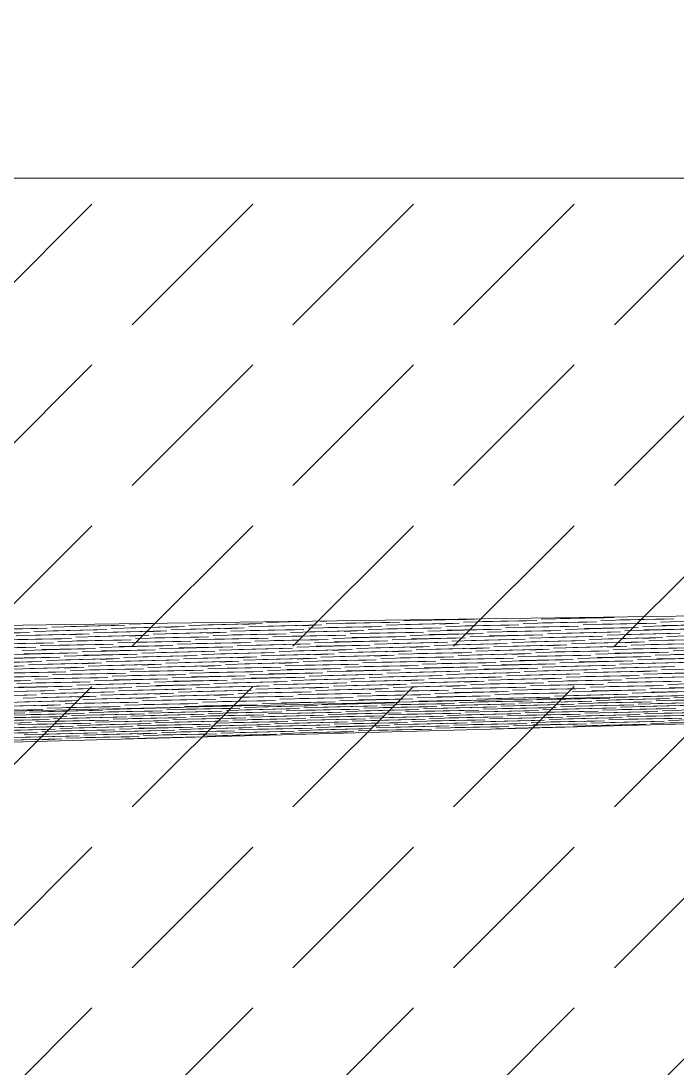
# Model space of a CAD drawing. Header units: millimetres. Extents: x 745166 to 884669, y -5000 to 15056.
# Drawn here: x 778858 to 779608, y 8921 to 10119 of the extents above; entities that cross this region are included whole.
import ezdxf

# ---------------------------------------------------------------- set-up
doc = ezdxf.new("R2010")
doc.units = ezdxf.units.MM
doc.header["$MEASUREMENT"] = 0
doc.layers.add('New_2D Drafting - General_Pen_No__1', color=7, linetype='Continuous', lineweight=13)
doc.layers.add('New_Site & Landscape - Terrain_Pen_No__1', color=7, linetype='Continuous', lineweight=13)
doc.layers.add('New_2D Drafting - General_Pen_No__61', color=7, linetype='Continuous', lineweight=20, true_color=0x6a6a6a)

msp = doc.modelspace()

# ---------------------------------------------------------------- hatches: boundary and pattern name
at = {"layer": 'New_2D Drafting - General_Pen_No__61', "linetype": 'Continuous', "lineweight": 20, "true_color": 0x6a6a6a}
h = msp.add_hatch(dxfattribs=at)
h.set_pattern_fill('Dashed_0002', color=251, style=0, pattern_type=2)
h.set_pattern_definition([(45, (1009346.34, 10138.7), (-183.84776, 183.84776), [195, -65]), (45, (1009346.34, 10322.54), (-183.84776, 183.84776), [195, -65])])
h.paths.add_polyline_path([(769057.3, 7861.9), (769057.3, 10118.7), (773547.6, 10118.7), (778397.6, 9938.7), (782481, 9938.7), (782481, 7861.9)])

# ---------------------------------------------------------------- linework, layer by layer
at = {"layer": 'New_2D Drafting - General_Pen_No__1', "color": 7, "linetype": 'Continuous', "lineweight": 13, "flags": 128}
msp.add_lwpolyline([(769057.3, 7861.9), (769057.3, 10118.7), (773547.6, 10118.7), (778397.6, 9938.7), (782481, 9938.7), (782481, 7861.9)], close=True, dxfattribs=at)
at = {"layer": 'New_Site & Landscape - Terrain_Pen_No__1', "color": 7, "linetype": 'Continuous', "lineweight": 13}
for p, q in [((782850.6, 9482.6), (776496.1, 9394.8)), ((778976.9, 9427.5), (778893.3, 9425.4)), ((778976.9, 9427.5), (778915.5, 9426.2)), ((778976.9, 9427.5), (778954.8, 9426.7)), ((779045.2, 9426), (778961.6, 9423.8)), ((779009, 9429.5), (778982, 9428.8)), ((779045.2, 9426), (778983.8, 9424.7)), ((779045.2, 9426), (779023.1, 9425.1)), ((779133.9, 9429.4), (779050.3, 9427.2)), ((779133.9, 9429.4), (779072.5, 9428.1)), ((779133.9, 9429.4), (779111.7, 9428.5)), ((779202.2, 9427.8), (779118.6, 9425.6)), ((779191.9, 9432), (779139, 9430.6)), ((779202.2, 9427.8), (779140.8, 9426.5)), ((779173.8, 9431.8), (779161.2, 9431.5)), ((779202.2, 9427.8), (779180, 9427)), ((779270.5, 9426.2), (779186.9, 9424.1)), ((779207.5, 9432.2), (779200.4, 9432)), ((779290.9, 9431.2), (779207.3, 9429.1)), ((779270.5, 9426.2), (779209.1, 9424.9)), ((779290.9, 9431.2), (779229.5, 9429.9)), ((779270.5, 9426.2), (779248.3, 9425.4)), ((779290.9, 9431.2), (779268.7, 9430.4)), ((779359.2, 9429.7), (779275.6, 9427.5)), ((779374.9, 9434.6), (779296, 9432.5)), ((779359.2, 9429.7), (779297.8, 9428.4)), ((779372.1, 9434.5), (779318.2, 9433.4)), ((779359.2, 9429.7), (779337, 9428.8)), ((779427.5, 9428.1), (779343.9, 9425.9)), ((779377.3, 9434.6), (779357.4, 9433.8)), ((779447.9, 9433.1), (779364.3, 9430.9)), ((779427.5, 9428.1), (779366.1, 9426.8)), ((779447.9, 9433.1), (779386.4, 9431.8)), ((779427.5, 9428.1), (779405.3, 9427.2)), ((779495.8, 9426.5), (779412.2, 9424.4)), ((779447.9, 9433.1), (779425.7, 9432.2)), ((779516.2, 9431.5), (779432.6, 9429.4)), ((779495.8, 9426.5), (779434.4, 9425.2)), ((779536.5, 9436.5), (779453, 9434.4)), ((779516.2, 9431.5), (779454.7, 9430.2)), ((779495.8, 9426.5), (779473.6, 9425.7)), ((779536.5, 9436.5), (779475.1, 9435.2)), ((779516.2, 9431.5), (779494, 9430.7)), ((779584.5, 9430), (779500.9, 9427.8)), ((779536.5, 9436.5), (779514.4, 9435.7)), ((779604.8, 9435), (779521.3, 9432.8)), ((779584.5, 9430), (779523, 9428.6)), ((779604.8, 9435), (779543.4, 9433.6)), ((779584.5, 9430), (779562.3, 9429.1)), ((779652.7, 9428.4), (779569.2, 9426.2)), ((779604.8, 9435), (779582.7, 9434.1)), ((779673.1, 9433.4), (779589.5, 9431.2)), ((779652.7, 9428.4), (779591.3, 9427.1)), ((782850.6, 9422.9), (777825.2, 9305.1)), ((778867.9, 9419.1), (778784.3, 9416.9)), ((778888.2, 9424.1), (778804.7, 9421.9)), ((778867.9, 9419.1), (778806.4, 9417.8)), ((778888.2, 9424.1), (778826.8, 9422.8)), ((778867.9, 9419.1), (778845.7, 9418.3)), ((778936.2, 9417.5), (778852.6, 9415.4)), ((778888.2, 9424.1), (778866.1, 9423.3)), ((778956.5, 9422.5), (778873, 9420.4)), ((778936.2, 9417.5), (778874.7, 9416.2)), ((778956.5, 9422.5), (778895.1, 9421.2)), ((778936.2, 9417.5), (778914, 9416.7)), ((779004.4, 9416), (778920.9, 9413.8)), ((778956.5, 9422.5), (778934.4, 9421.7)), ((779024.8, 9421), (778941.2, 9418.8)), ((779004.4, 9416), (778943, 9414.7)), ((779024.8, 9421), (778963.4, 9419.7)), ((779004.4, 9416), (778982.3, 9415.1)), ((779072.7, 9414.4), (778989.2, 9412.2)), ((779024.8, 9421), (779002.7, 9420.1)), ((779093.1, 9419.4), (779009.5, 9417.2)), ((779072.7, 9414.4), (779011.3, 9413.1)), ((779113.5, 9424.4), (779029.9, 9422.2)), ((779093.1, 9419.4), (779031.7, 9418.1)), ((779072.7, 9414.4), (779050.6, 9413.5)), ((779113.5, 9424.4), (779052.1, 9423.1)), ((779093.1, 9419.4), (779071, 9418.5)), ((779161.4, 9417.8), (779077.8, 9415.7)), ((779113.5, 9424.4), (779091.3, 9423.5)), ((779181.8, 9422.8), (779098.2, 9420.6)), ((779161.4, 9417.8), (779100, 9416.5)), ((779181.8, 9422.8), (779120.4, 9421.5)), ((779161.4, 9417.8), (779139.3, 9417)), ((779229.7, 9416.3), (779146.1, 9414.1)), ((779181.8, 9422.8), (779159.6, 9422)), ((779250.1, 9421.3), (779166.5, 9419.1)), ((779229.7, 9416.3), (779168.3, 9414.9)), ((779250.1, 9421.3), (779188.7, 9419.9)), ((779229.7, 9416.3), (779207.6, 9415.4)), ((779298, 9414.7), (779214.4, 9412.5)), ((779250.1, 9421.3), (779227.9, 9420.4)), ((779318.4, 9419.7), (779234.8, 9417.5)), ((779298, 9414.7), (779236.6, 9413.4)), ((779338.8, 9424.7), (779255.2, 9422.5)), ((779318.4, 9419.7), (779257, 9418.4)), ((779298, 9414.7), (779275.8, 9413.8)), ((779338.8, 9424.7), (779277.4, 9423.4)), ((779318.4, 9419.7), (779296.2, 9418.8)), ((779386.7, 9418.1), (779303.1, 9415.9)), ((779338.8, 9424.7), (779316.6, 9423.8)), ((779407.1, 9423.1), (779323.5, 9420.9)), ((779386.7, 9418.1), (779325.3, 9416.8)), ((779407.1, 9423.1), (779345.7, 9421.8)), ((779386.7, 9418.1), (779364.5, 9417.2)), ((779455, 9416.5), (779371.4, 9414.4)), ((779407.1, 9423.1), (779384.9, 9422.2)), ((779475.4, 9421.5), (779391.8, 9419.4)), ((779455, 9416.5), (779393.6, 9415.2)), ((779475.4, 9421.5), (779414, 9420.2)), ((779455, 9416.5), (779432.8, 9415.7)), ((779523.3, 9415), (779439.7, 9412.8)), ((779475.4, 9421.5), (779453.2, 9420.7)), ((779543.7, 9420), (779460.1, 9417.8)), ((779523.3, 9415), (779461.9, 9413.6)), ((779564.1, 9425), (779480.5, 9422.8)), ((779543.7, 9420), (779482.3, 9418.6)), ((779523.3, 9415), (779501.1, 9414.1)), ((779564.1, 9425), (779502.6, 9423.6)), ((779543.7, 9420), (779521.5, 9419.1)), ((779612, 9418.4), (779528.4, 9416.2)), ((779564.1, 9425), (779541.9, 9424.1)), ((779632.4, 9423.4), (779548.8, 9421.2)), ((779612, 9418.4), (779550.6, 9417.1)), ((779632.4, 9423.4), (779570.9, 9422.1)), ((779612, 9418.4), (779589.8, 9417.5)), ((779680.3, 9416.8), (779596.7, 9414.6)), ((778875, 9402.6), (778791.4, 9400.4)), ((778895.4, 9407.5), (778811.8, 9405.4)), ((778875, 9402.6), (778813.6, 9401.2)), ((778915.8, 9412.5), (778832.2, 9410.4)), ((778895.4, 9407.5), (778834, 9406.2)), ((778875, 9402.6), (778852.8, 9401.7)), ((778915.8, 9412.5), (778854.3, 9411.2)), ((778895.4, 9407.5), (778873.2, 9406.7)), ((778963.7, 9406), (778880.1, 9403.8)), ((778915.8, 9412.5), (778893.6, 9411.7)), ((778984.1, 9411), (778900.5, 9408.8)), ((778963.7, 9406), (778902.3, 9404.7)), ((778984.1, 9411), (778922.6, 9409.7)), ((778963.7, 9406), (778941.5, 9405.1)), ((779032, 9404.4), (778948.4, 9402.2)), ((778984.1, 9411), (778961.9, 9410.1)), ((779052.4, 9409.4), (778968.8, 9407.2)), ((779032, 9404.4), (778970.6, 9403.1)), ((779052.4, 9409.4), (778990.9, 9408.1)), ((779032, 9404.4), (779009.8, 9403.5)), ((779100.3, 9402.8), (779016.7, 9400.7)), ((779052.4, 9409.4), (779030.2, 9408.5)), ((779120.7, 9407.8), (779037.1, 9405.7)), ((779100.3, 9402.8), (779038.8, 9401.5)), ((779141, 9412.8), (779057.5, 9410.7)), ((779120.7, 9407.8), (779059.2, 9406.5)), ((779100.3, 9402.8), (779078.1, 9402)), ((779141, 9412.8), (779079.6, 9411.5)), ((779120.7, 9407.8), (779098.5, 9407)), ((779188.9, 9406.3), (779105.4, 9404.1)), ((779141, 9412.8), (779118.9, 9412)), ((779209.3, 9411.3), (779125.7, 9409.1)), ((779188.9, 9406.3), (779127.5, 9404.9)), ((779209.3, 9411.3), (779147.9, 9409.9)), ((779188.9, 9406.3), (779166.8, 9405.4)), ((779257.2, 9404.7), (779173.7, 9402.5)), ((779209.3, 9411.3), (779187.2, 9410.4)), ((779277.6, 9409.7), (779194, 9407.5)), ((779257.2, 9404.7), (779195.8, 9403.4)), ((779277.6, 9409.7), (779216.2, 9408.4)), ((779257.2, 9404.7), (779235.1, 9403.8)), ((779325.5, 9403.1), (779242, 9400.9)), ((779277.6, 9409.7), (779255.5, 9408.8)), ((779345.9, 9408.1), (779262.3, 9405.9)), ((779325.5, 9403.1), (779264.1, 9401.8)), ((779366.3, 9413.1), (779282.7, 9410.9)), ((779345.9, 9408.1), (779284.5, 9406.8)), ((779325.5, 9403.1), (779303.4, 9402.2)), ((779366.3, 9413.1), (779304.9, 9411.8)), ((779345.9, 9408.1), (779323.8, 9407.2)), ((779414.2, 9406.5), (779330.6, 9404.4)), ((779366.3, 9413.1), (779344.1, 9412.2)), ((779434.6, 9411.5), (779351, 9409.4)), ((779414.2, 9406.5), (779352.8, 9405.2)), ((779434.6, 9411.5), (779373.2, 9410.2)), ((779414.2, 9406.5), (779392, 9405.7)), ((779482.5, 9405), (779398.9, 9402.8)), ((779434.6, 9411.5), (779412.4, 9410.7)), ((779502.9, 9410), (779419.3, 9407.8)), ((779482.5, 9405), (779421.1, 9403.6)), ((779502.9, 9410), (779441.5, 9408.6)), ((779482.5, 9405), (779460.3, 9404.1)), ((779550.8, 9403.4), (779467.2, 9401.2)), ((779502.9, 9410), (779480.7, 9409.1)), ((779571.2, 9408.4), (779487.6, 9406.2)), ((779550.8, 9403.4), (779489.4, 9402.1)), ((779591.6, 9413.4), (779508, 9411.2)), ((779571.2, 9408.4), (779509.8, 9407.1)), ((779550.8, 9403.4), (779528.6, 9402.5)), ((779591.6, 9413.4), (779530.2, 9412.1)), ((779571.2, 9408.4), (779549, 9407.5)), ((779639.5, 9406.8), (779555.9, 9404.6)), ((779591.6, 9413.4), (779569.4, 9412.5)), ((779659.9, 9411.8), (779576.3, 9409.6)), ((779639.5, 9406.8), (779578.1, 9405.5)), ((779659.9, 9411.8), (779598.5, 9410.5)), ((778235.7, 9277.4), (782850.6, 9401.5)), ((778902.5, 9391), (778818.9, 9388.8)), ((778922.9, 9396), (778839.3, 9393.8)), ((778902.5, 9391), (778841.1, 9389.7)), ((778943.3, 9401), (778859.7, 9398.8)), ((778922.9, 9396), (778861.5, 9394.7)), ((778902.5, 9391), (778880.3, 9390.1)), ((778943.3, 9401), (778881.9, 9399.7)), ((778922.9, 9396), (778900.7, 9395.1)), ((778991.2, 9394.4), (778907.6, 9392.2)), ((778943.3, 9401), (778921.1, 9400.1)), ((779011.6, 9399.4), (778928, 9397.2)), ((778991.2, 9394.4), (778929.8, 9393.1)), ((779011.6, 9399.4), (778950.2, 9398.1)), ((778991.2, 9394.4), (778969, 9393.5)), ((779059.5, 9392.8), (778975.9, 9390.7)), ((779011.6, 9399.4), (778989.4, 9398.5)), ((779079.9, 9397.8), (778996.3, 9395.7)), ((779059.5, 9392.8), (778998.1, 9391.5)), ((779079.9, 9397.8), (779018.5, 9396.5)), ((779059.5, 9392.8), (779037.3, 9392)), ((779127.8, 9391.3), (779044.2, 9389.1)), ((779079.9, 9397.8), (779057.7, 9397)), ((779148.2, 9396.3), (779064.6, 9394.1)), ((779127.8, 9391.3), (779066.4, 9389.9)), ((779168.6, 9401.3), (779085, 9399.1)), ((779148.2, 9396.3), (779086.8, 9394.9)), ((779127.8, 9391.3), (779105.6, 9390.4)), ((779168.6, 9401.3), (779107.1, 9399.9)), ((779148.2, 9396.3), (779126, 9395.4)), ((779216.5, 9394.7), (779132.9, 9392.5)), ((779168.6, 9401.3), (779146.4, 9400.4)), ((779236.9, 9399.7), (779153.3, 9397.5)), ((779216.5, 9394.7), (779155.1, 9393.4)), ((779236.9, 9399.7), (779175.4, 9398.4)), ((779216.5, 9394.7), (779194.3, 9393.8)), ((779284.8, 9393.1), (779201.2, 9390.9)), ((779236.9, 9399.7), (779214.7, 9398.8)), ((779305.2, 9398.1), (779221.6, 9395.9)), ((779284.8, 9393.1), (779223.3, 9391.8)), ((779305.2, 9398.1), (779243.7, 9396.8)), ((779284.8, 9393.1), (779262.6, 9392.3)), ((779353.1, 9391.5), (779269.5, 9389.4)), ((779305.2, 9398.1), (779283, 9397.2)), ((779373.4, 9396.5), (779289.9, 9394.4)), ((779353.1, 9391.5), (779291.6, 9390.2)), ((779393.8, 9401.5), (779310.2, 9399.4)), ((779373.4, 9396.5), (779312, 9395.2)), ((779353.1, 9391.5), (779330.9, 9390.7)), ((779393.8, 9401.5), (779332.4, 9400.2)), ((779421.4, 9390), (779337.8, 9387.8)), ((779373.4, 9396.5), (779351.3, 9395.7)), ((779441.7, 9395), (779358.2, 9392.8)), ((779421.4, 9390), (779359.9, 9388.6)), ((779393.8, 9401.5), (779371.7, 9400.7)), ((779462.1, 9400), (779378.5, 9397.8)), ((779441.7, 9395), (779380.3, 9393.6)), ((779421.4, 9390), (779399.2, 9389.1)), ((779462.1, 9400), (779400.7, 9398.6)), ((779441.7, 9395), (779419.6, 9394.1)), ((779510, 9393.4), (779426.5, 9391.2)), ((779462.1, 9400), (779440, 9399.1)), ((779530.4, 9398.4), (779446.8, 9396.2)), ((779510, 9393.4), (779448.6, 9392.1)), ((779530.4, 9398.4), (779469, 9397.1)), ((779510, 9393.4), (779487.9, 9392.5)), ((779578.3, 9391.8), (779494.7, 9389.6)), ((779530.4, 9398.4), (779508.3, 9397.5)), ((779598.7, 9396.8), (779515.1, 9394.6)), ((779578.3, 9391.8), (779516.9, 9390.5)), ((779619.1, 9401.8), (779535.5, 9399.6)), ((779598.7, 9396.8), (779537.3, 9395.5)), ((779578.3, 9391.8), (779556.2, 9391)), ((779619.1, 9401.8), (779557.7, 9400.5)), ((779646.6, 9390.2), (779563, 9388.1)), ((779598.7, 9396.8), (779576.5, 9396)), ((779667, 9395.2), (779583.4, 9393.1)), ((779646.6, 9390.2), (779585.2, 9388.9)), ((779619.1, 9401.8), (779596.9, 9401)), ((779687.4, 9400.2), (779603.8, 9398.1)), ((779667, 9395.2), (779605.6, 9393.9)), ((778861.7, 9381), (778778.1, 9378.8)), ((778882.1, 9386), (778798.5, 9383.8)), ((778861.7, 9381), (778800.3, 9379.7)), ((778882.1, 9386), (778820.7, 9384.7)), ((778861.7, 9381), (778839.6, 9380.1)), ((778930, 9379.4), (778846.4, 9377.2)), ((778882.1, 9386), (778860, 9385.1)), ((778950.4, 9384.4), (778866.8, 9382.2)), ((778930, 9379.4), (778868.6, 9378.1)), ((778970.8, 9389.4), (778887.2, 9387.2)), ((778950.4, 9384.4), (778889, 9383.1)), ((778930, 9379.4), (778907.9, 9378.5)), ((778970.8, 9389.4), (778909.4, 9388.1)), ((778950.4, 9384.4), (778928.2, 9383.5)), ((779018.7, 9382.8), (778935.1, 9380.7)), ((778970.8, 9389.4), (778948.6, 9388.5)), ((779039.1, 9387.8), (778955.5, 9385.7)), ((779018.7, 9382.8), (778957.3, 9381.5)), ((779039.1, 9387.8), (778977.7, 9386.5)), ((779018.7, 9382.8), (778996.5, 9382)), ((779087, 9381.3), (779003.4, 9379.1)), ((779039.1, 9387.8), (779016.9, 9387)), ((779107.4, 9386.3), (779023.8, 9384.1)), ((779087, 9381.3), (779025.6, 9379.9)), ((779107.4, 9386.3), (779046, 9384.9)), ((779087, 9381.3), (779064.8, 9380.4)), ((779155.3, 9379.7), (779071.7, 9377.5)), ((779107.4, 9386.3), (779085.2, 9385.4)), ((779175.7, 9384.7), (779092.1, 9382.5)), ((779155.3, 9379.7), (779093.9, 9378.4)), ((779196.1, 9389.7), (779112.5, 9387.5)), ((779175.7, 9384.7), (779114.3, 9383.4)), ((779155.3, 9379.7), (779133.1, 9378.8)), ((779196.1, 9389.7), (779134.7, 9388.4)), ((779223.6, 9378.1), (779140, 9375.9)), ((779175.7, 9384.7), (779153.5, 9383.8)), ((779244, 9383.1), (779160.4, 9380.9)), ((779223.6, 9378.1), (779162.2, 9376.8)), ((779196.1, 9389.7), (779173.9, 9388.8)), ((779264.4, 9388.1), (779180.8, 9385.9)), ((779244, 9383.1), (779182.6, 9381.8)), ((779223.6, 9378.1), (779201.4, 9377.3)), ((779264.4, 9388.1), (779203, 9386.8)), ((779244, 9383.1), (779221.8, 9382.3)), ((779312.3, 9381.5), (779228.7, 9379.4)), ((779264.4, 9388.1), (779242.2, 9387.3)), ((779332.7, 9386.5), (779249.1, 9384.4)), ((779312.3, 9381.5), (779250.9, 9380.2)), ((779332.7, 9386.5), (779271.3, 9385.2)), ((779312.3, 9381.5), (779290.1, 9380.7)), ((779380.6, 9380), (779297, 9377.8)), ((779332.7, 9386.5), (779310.5, 9385.7)), ((779401, 9385), (779317.4, 9382.8)), ((779380.6, 9380), (779319.2, 9378.6)), ((779401, 9385), (779339.6, 9383.6)), ((779380.6, 9380), (779358.4, 9379.1)), ((779448.9, 9378.4), (779365.3, 9376.2)), ((779401, 9385), (779378.8, 9384.1)), ((779469.3, 9383.4), (779385.7, 9381.2)), ((779448.9, 9378.4), (779387.5, 9377.1)), ((779489.6, 9388.4), (779406.1, 9386.2)), ((779469.3, 9383.4), (779407.8, 9382.1)), ((779448.9, 9378.4), (779426.7, 9377.5)), ((779489.6, 9388.4), (779428.2, 9387.1)), ((779469.3, 9383.4), (779447.1, 9382.5)), ((779537.6, 9381.8), (779454, 9379.6)), ((779489.6, 9388.4), (779467.5, 9387.5)), ((779557.9, 9386.8), (779474.4, 9384.6)), ((779537.6, 9381.8), (779476.1, 9380.5)), ((779557.9, 9386.8), (779496.5, 9385.5)), ((779537.6, 9381.8), (779515.4, 9381)), ((779605.9, 9380.2), (779522.3, 9378.1)), ((779557.9, 9386.8), (779535.8, 9386)), ((779626.2, 9385.2), (779542.7, 9383.1)), ((779605.9, 9380.2), (779544.4, 9378.9)), ((779626.2, 9385.2), (779564.8, 9383.9)), ((779605.9, 9380.2), (779583.7, 9379.4)), ((779674.1, 9378.7), (779590.6, 9376.5)), ((779626.2, 9385.2), (779604.1, 9384.4)), ((778889.3, 9369.4), (778805.7, 9367.2)), ((778909.6, 9374.4), (778826.1, 9372.2)), ((778889.3, 9369.4), (778827.8, 9368.1)), ((778909.6, 9374.4), (778848.2, 9373.1)), ((778889.3, 9369.4), (778867.1, 9368.6)), ((778957.6, 9367.8), (778874, 9365.7)), ((778909.6, 9374.4), (778887.5, 9373.6)), ((778977.9, 9372.8), (778894.4, 9370.7)), ((778957.6, 9367.8), (778896.1, 9366.5)), ((778998.3, 9377.8), (778914.7, 9375.7)), ((778977.9, 9372.8), (778916.5, 9371.5)), ((778957.6, 9367.8), (778935.4, 9367)), ((778998.3, 9377.8), (778936.9, 9376.5)), ((779025.8, 9366.3), (778942.3, 9364.1)), ((778977.9, 9372.8), (778955.8, 9372)), ((779046.2, 9371.3), (778962.6, 9369.1)), ((779025.8, 9366.3), (778964.4, 9364.9)), ((778998.3, 9377.8), (778976.2, 9377)), ((779066.6, 9376.3), (778983, 9374.1)), ((779046.2, 9371.3), (778984.8, 9369.9)), ((779025.8, 9366.3), (779003.7, 9365.4)), ((779066.6, 9376.3), (779005.2, 9374.9)), ((779046.2, 9371.3), (779024.1, 9370.4)), ((779114.5, 9369.7), (779030.9, 9367.5)), ((779066.6, 9376.3), (779044.5, 9375.4)), ((779134.9, 9374.7), (779051.3, 9372.5)), ((779114.5, 9369.7), (779053.1, 9368.4)), ((779134.9, 9374.7), (779073.5, 9373.4)), ((779114.5, 9369.7), (779092.4, 9368.8)), ((779182.8, 9368.1), (779099.2, 9365.9)), ((779134.9, 9374.7), (779112.7, 9373.8)), ((779203.2, 9373.1), (779119.6, 9370.9)), ((779182.8, 9368.1), (779121.4, 9366.8)), ((779203.2, 9373.1), (779141.8, 9371.8)), ((779182.8, 9368.1), (779160.7, 9367.3)), ((779251.1, 9366.5), (779167.5, 9364.4)), ((779203.2, 9373.1), (779181, 9372.3)), ((779271.5, 9371.5), (779187.9, 9369.4)), ((779251.1, 9366.5), (779189.7, 9365.2)), ((779291.9, 9376.5), (779208.3, 9374.4)), ((779271.5, 9371.5), (779210.1, 9370.2)), ((779251.1, 9366.5), (779229, 9365.7)), ((779291.9, 9376.5), (779230.5, 9375.2)), ((779271.5, 9371.5), (779249.3, 9370.7)), ((779339.8, 9370), (779256.2, 9367.8)), ((779291.9, 9376.5), (779269.7, 9375.7)), ((779360.2, 9375), (779276.6, 9372.8)), ((779339.8, 9370), (779278.4, 9368.6)), ((779360.2, 9375), (779298.8, 9373.6)), ((779339.8, 9370), (779317.6, 9369.1)), ((779408.1, 9368.4), (779324.5, 9366.2)), ((779360.2, 9375), (779338, 9374.1)), ((779428.5, 9373.4), (779344.9, 9371.2)), ((779408.1, 9368.4), (779346.7, 9367.1)), ((779428.5, 9373.4), (779367.1, 9372.1)), ((779408.1, 9368.4), (779385.9, 9367.5)), ((779476.4, 9366.8), (779392.8, 9364.6)), ((779428.5, 9373.4), (779406.3, 9372.5)), ((779496.8, 9371.8), (779413.2, 9369.6)), ((779476.4, 9366.8), (779415, 9365.5)), ((779517.2, 9376.8), (779433.6, 9374.6)), ((779496.8, 9371.8), (779435.4, 9370.5)), ((779476.4, 9366.8), (779454.2, 9366)), ((779517.2, 9376.8), (779455.8, 9375.5)), ((779496.8, 9371.8), (779474.6, 9371)), ((779565.1, 9370.2), (779481.5, 9368.1)), ((779517.2, 9376.8), (779495, 9376)), ((779585.5, 9375.2), (779501.9, 9373.1)), ((779565.1, 9370.2), (779503.7, 9368.9)), ((779585.5, 9375.2), (779524.1, 9373.9)), ((779565.1, 9370.2), (779542.9, 9369.4)), ((779633.4, 9368.7), (779549.8, 9366.5)), ((779585.5, 9375.2), (779563.3, 9374.4)), ((779653.8, 9373.7), (779570.2, 9371.5)), ((779633.4, 9368.7), (779572, 9367.3)), ((779653.8, 9373.7), (779592.3, 9372.3)), ((778868.9, 9364.4), (778785.3, 9362.2)), ((778868.9, 9364.4), (778807.5, 9363.1)), ((778916.8, 9357.8), (778833.2, 9355.7)), ((778868.9, 9364.4), (778846.7, 9363.6)), ((778937.2, 9362.8), (778853.6, 9360.7)), ((778916.8, 9357.8), (778855.4, 9356.5)), ((778937.2, 9362.8), (778875.7, 9361.5)), ((778916.8, 9357.8), (778894.6, 9357)), ((778985.1, 9356.3), (778901.5, 9354.1)), ((778937.2, 9362.8), (778915, 9362)), ((779005.5, 9361.3), (778921.9, 9359.1)), ((778985.1, 9356.3), (778923.7, 9354.9)), ((779005.5, 9361.3), (778944, 9359.9)), ((778985.1, 9356.3), (778962.9, 9355.4)), ((779053.4, 9354.7), (778969.8, 9352.5)), ((779005.5, 9361.3), (778983.3, 9360.4)), ((779073.8, 9359.7), (778990.2, 9357.5)), ((779053.4, 9354.7), (778992, 9353.4)), ((779094.1, 9364.7), (779010.6, 9362.5)), ((779073.8, 9359.7), (779012.3, 9358.4)), ((779053.4, 9354.7), (779031.2, 9353.8)), ((779094.1, 9364.7), (779032.7, 9363.4)), ((779073.8, 9359.7), (779051.6, 9358.8)), ((779142.1, 9358.1), (779058.5, 9355.9)), ((779094.1, 9364.7), (779072, 9363.8)), ((779162.4, 9363.1), (779078.9, 9360.9)), ((779142.1, 9358.1), (779080.6, 9356.8)), ((779162.4, 9363.1), (779101, 9361.8)), ((779142.1, 9358.1), (779119.9, 9357.3)), ((779210.3, 9356.5), (779126.8, 9354.4)), ((779162.4, 9363.1), (779140.3, 9362.3)), ((779230.7, 9361.5), (779147.1, 9359.4)), ((779210.3, 9356.5), (779148.9, 9355.2)), ((779230.7, 9361.5), (779169.3, 9360.2)), ((779210.3, 9356.5), (779188.2, 9355.7)), ((779278.6, 9355), (779195.1, 9352.8)), ((779230.7, 9361.5), (779208.6, 9360.7)), ((779299, 9360), (779215.4, 9357.8)), ((779278.6, 9355), (779217.2, 9353.6)), ((779319.4, 9365), (779235.8, 9362.8)), ((779299, 9360), (779237.6, 9358.6)), ((779278.6, 9355), (779256.5, 9354.1)), ((779319.4, 9365), (779258, 9363.6)), ((779299, 9360), (779276.9, 9359.1)), ((779367.3, 9358.4), (779283.7, 9356.2)), ((779319.4, 9365), (779297.2, 9364.1)), ((779387.7, 9363.4), (779304.1, 9361.2)), ((779367.3, 9358.4), (779305.9, 9357.1)), ((779387.7, 9363.4), (779326.3, 9362.1)), ((779367.3, 9358.4), (779345.2, 9357.5)), ((779435.6, 9356.8), (779352, 9354.6)), ((779387.7, 9363.4), (779365.5, 9362.5)), ((779456, 9361.8), (779372.4, 9359.6)), ((779435.6, 9356.8), (779374.2, 9355.5)), ((779456, 9361.8), (779394.6, 9360.5)), ((779435.6, 9356.8), (779413.4, 9356)), ((779503.9, 9355.2), (779420.3, 9353.1)), ((779456, 9361.8), (779433.8, 9361)), ((779524.3, 9360.2), (779440.7, 9358.1)), ((779503.9, 9355.2), (779442.5, 9353.9)), ((779544.7, 9365.2), (779461.1, 9363.1)), ((779524.3, 9360.2), (779462.9, 9358.9)), ((779503.9, 9355.2), (779481.7, 9354.4)), ((779544.7, 9365.2), (779483.3, 9363.9)), ((779524.3, 9360.2), (779502.1, 9359.4)), ((779592.6, 9358.7), (779509, 9356.5)), ((779544.7, 9365.2), (779522.5, 9364.4)), ((779613, 9363.7), (779529.4, 9361.5)), ((779592.6, 9358.7), (779531.2, 9357.3)), ((779613, 9363.7), (779551.6, 9362.3)), ((779592.6, 9358.7), (779570.4, 9357.8)), ((779660.9, 9357.1), (779577.3, 9354.9)), ((779613, 9363.7), (779590.8, 9362.8)), ((779681.3, 9362.1), (779597.7, 9359.9)), ((779660.9, 9357.1), (779599.5, 9355.8)), ((778876, 9347.8), (778792.4, 9345.7)), ((778896.4, 9352.8), (778812.8, 9350.7)), ((778876, 9347.8), (778814.6, 9346.5)), ((778896.4, 9352.8), (778835, 9351.5)), ((778876, 9347.8), (778853.8, 9347)), ((778944.3, 9346.3), (778860.7, 9344.1)), ((778896.4, 9352.8), (778874.2, 9352)), ((778964.7, 9351.3), (778881.1, 9349.1)), ((778944.3, 9346.3), (778882.9, 9344.9)), ((778964.7, 9351.3), (778903.3, 9349.9)), ((778944.3, 9346.3), (778922.1, 9345.4)), ((779012.6, 9344.7), (778929, 9342.5)), ((778964.7, 9351.3), (778942.5, 9350.4)), ((779033, 9349.7), (778949.4, 9347.5)), ((779012.6, 9344.7), (778951.2, 9343.4)), ((779033, 9349.7), (778971.6, 9348.4)), ((779012.6, 9344.7), (778990.4, 9343.8)), ((779080.9, 9343.1), (778997.3, 9340.9)), ((779033, 9349.7), (779010.8, 9348.8)), ((779101.3, 9348.1), (779017.7, 9345.9)), ((779080.9, 9343.1), (779019.5, 9341.8)), ((779121.7, 9353.1), (779038.1, 9350.9)), ((779101.3, 9348.1), (779039.9, 9346.8)), ((779080.9, 9343.1), (779058.7, 9342.3)), ((779121.7, 9353.1), (779060.2, 9351.8)), ((779101.3, 9348.1), (779079.1, 9347.3)), ((779169.6, 9346.5), (779086, 9344.4)), ((779121.7, 9353.1), (779099.5, 9352.3)), ((779190, 9351.5), (779106.4, 9349.4)), ((779169.6, 9346.5), (779108.2, 9345.2)), ((779190, 9351.5), (779128.5, 9350.2)), ((779169.6, 9346.5), (779147.4, 9345.7)), ((779237.9, 9345), (779154.3, 9342.8)), ((779190, 9351.5), (779167.8, 9350.7)), ((779258.3, 9350), (779174.7, 9347.8)), ((779237.9, 9345), (779176.5, 9343.6)), ((779258.3, 9350), (779196.8, 9348.6)), ((779237.9, 9345), (779215.7, 9344.1)), ((779306.2, 9343.4), (779222.6, 9341.2)), ((779258.3, 9350), (779236.1, 9349.1)), ((779326.6, 9348.4), (779243, 9346.2)), ((779306.2, 9343.4), (779244.7, 9342.1)), ((779346.9, 9353.4), (779263.4, 9351.2)), ((779326.6, 9348.4), (779265.1, 9347.1)), ((779306.2, 9343.4), (779284, 9342.5)), ((779346.9, 9353.4), (779285.5, 9352.1)), ((779326.6, 9348.4), (779304.4, 9347.5)), ((779394.8, 9346.8), (779311.3, 9344.6)), ((779346.9, 9353.4), (779324.8, 9352.5)), ((779415.2, 9351.8), (779331.6, 9349.6)), ((779394.8, 9346.8), (779333.4, 9345.5)), ((779415.2, 9351.8), (779353.8, 9350.5)), ((779394.8, 9346.8), (779372.7, 9346)), ((779463.1, 9345.2), (779379.6, 9343.1)), ((779415.2, 9351.8), (779393.1, 9351)), ((779483.5, 9350.2), (779399.9, 9348.1)), ((779463.1, 9345.2), (779401.7, 9343.9)), ((779483.5, 9350.2), (779422.1, 9348.9)), ((779463.1, 9345.2), (779441, 9344.4)), ((779531.4, 9344.1), (779447.9, 9342)), ((779483.5, 9350.2), (779461.4, 9349.4)), ((779551.8, 9348.7), (779468.2, 9346.5)), ((779531.4, 9344.1), (779470, 9342.8)), ((779572.2, 9353.7), (779488.6, 9351.5)), ((779551.8, 9348.7), (779490.4, 9347.3)), ((779531.4, 9344.1), (779509.3, 9343.4)), ((779572.2, 9353.7), (779510.8, 9352.3)), ((779599.7, 9343.6), (779516.1, 9341.5)), ((779551.8, 9348.7), (779529.7, 9347.8)), ((779620.1, 9347.1), (779536.5, 9345)), ((779599.7, 9343.6), (779538.3, 9342.2)), ((779572.2, 9353.7), (779550, 9352.8)), ((779640.5, 9352.1), (779556.9, 9349.9)), ((779591.1, 9346.5), (779558.7, 9345.8)), ((779599.7, 9343.6), (779577.6, 9342.8)), ((779640.5, 9352.1), (779579.1, 9350.8)), ((779668, 9343), (779584.4, 9340.9)), ((779620.1, 9347.1), (779591, 9346.5)), ((779620.1, 9347.1), (779597.9, 9346.4)), ((779688.4, 9346.6), (779604.8, 9344.5)), ((779668, 9343), (779606.6, 9341.7)), ((778883.1, 9331.3), (778799.6, 9329.1)), ((778903.5, 9336.3), (778819.9, 9334.1)), ((778883.1, 9331.3), (778821.7, 9329.9)), ((778923.9, 9341.3), (778840.3, 9339.1)), ((778903.5, 9336.3), (778842.1, 9334.9)), ((778883.1, 9331.3), (778861, 9330.4)), ((778923.9, 9341.3), (778862.5, 9339.9)), ((778951.4, 9330.3), (778867.8, 9328.2)), ((778903.5, 9336.3), (778881.4, 9335.4)), ((778971.8, 9334.7), (778888.2, 9332.5)), ((778951.4, 9330.3), (778890, 9328.9)), ((778923.9, 9341.3), (778901.7, 9340.4)), ((778992.2, 9339.7), (778908.6, 9337.5)), ((778971.8, 9334.7), (778910.4, 9333.4)), ((778951.4, 9330.3), (778929.3, 9329.5)), ((778992.2, 9339.7), (778930.8, 9338.4)), ((778971.8, 9334.7), (778949.6, 9333.8)), ((779040.1, 9333.3), (778956.5, 9331.2)), ((778992.2, 9339.7), (778970, 9338.8)), ((779060.5, 9338.1), (778976.9, 9335.9)), ((779040.1, 9333.3), (778978.7, 9331.9)), ((779060.5, 9338.1), (778999.1, 9336.8)), ((779040.1, 9333.3), (779017.9, 9332.5)), ((779108.4, 9332.7), (779024.8, 9330.6)), ((779060.5, 9338.1), (779038.3, 9337.3)), ((779128.8, 9336.5), (779045.2, 9334.4)), ((779108.4, 9332.7), (779047, 9331.4)), ((779149.2, 9341.5), (779065.6, 9339.4)), ((779128.8, 9336.5), (779067.4, 9335.2)), ((779108.4, 9332.7), (779086.2, 9332)), ((779149.2, 9341.5), (779087.8, 9340.2)), ((779176.7, 9332.2), (779093.1, 9330.1)), ((779128.8, 9336.5), (779106.6, 9335.7)), ((779197.1, 9335.7), (779113.5, 9333.6)), ((779176.7, 9332.2), (779115.3, 9330.8)), ((779149.2, 9341.5), (779127, 9340.7)), ((779217.5, 9340), (779133.9, 9337.8)), ((779197.1, 9335.7), (779135.7, 9334.3)), ((779176.7, 9332.2), (779154.5, 9331.4)), ((779217.5, 9340), (779156.1, 9338.6)), ((779245, 9331.6), (779161.4, 9329.5)), ((779197.1, 9335.7), (779174.9, 9335)), ((779265.4, 9335.2), (779181.8, 9333.1)), ((779245, 9331.6), (779183.6, 9330.3)), ((779217.5, 9340), (779195.3, 9339.1)), ((779285.8, 9338.7), (779202.2, 9336.6)), ((779265.4, 9335.2), (779204, 9333.8)), ((779245, 9331.6), (779222.8, 9330.9)), ((779285.8, 9338.7), (779224.4, 9337.3)), ((779313.3, 9331.1), (779229.7, 9329)), ((779265.4, 9335.2), (779243.2, 9334.4)), ((779333.7, 9334.6), (779250.1, 9332.5)), ((779313.3, 9331.1), (779251.9, 9329.7)), ((779285.8, 9338.7), (779263.6, 9337.9)), ((779354.1, 9338.1), (779270.5, 9336)), ((779333.7, 9334.6), (779272.3, 9333.3)), ((779374.5, 9341.8), (779290.9, 9339.6)), ((779313.3, 9331.1), (779291.1, 9330.3)), ((779354.1, 9338.1), (779292.7, 9336.8)), ((779381.6, 9330.5), (779298, 9328.4)), ((779333.7, 9334.6), (779311.5, 9333.9)), ((779374.5, 9341.8), (779313, 9340.5)), ((779402, 9334.1), (779318.4, 9332)), ((779381.6, 9330.5), (779320.2, 9329.2)), ((779354.1, 9338.1), (779331.9, 9337.4)), ((779422.4, 9337.6), (779338.8, 9335.5)), ((779402, 9334.1), (779340.6, 9332.7)), ((779374.5, 9341.8), (779352.3, 9341)), ((779442.8, 9341.1), (779359.2, 9339)), ((779381.6, 9330.5), (779359.4, 9329.8)), ((779422.4, 9337.6), (779361, 9336.2)), ((779449.9, 9330), (779366.3, 9327.9)), ((779402, 9334.1), (779379.8, 9333.3)), ((779442.8, 9341.1), (779381.3, 9339.8)), ((779470.3, 9333.5), (779386.7, 9331.4)), ((779449.9, 9330), (779388.5, 9328.6)), ((779422.4, 9337.6), (779400.2, 9336.9)), ((779490.7, 9337.1), (779407.1, 9334.9)), ((779470.3, 9333.5), (779408.9, 9332.2)), ((779442.8, 9341.1), (779420.6, 9340.4)), ((779511, 9340.6), (779427.5, 9338.5)), ((779449.9, 9330), (779427.7, 9329.2)), ((779490.7, 9337.1), (779429.2, 9335.7)), ((779470.3, 9333.5), (779448.1, 9332.8)), ((779511, 9340.6), (779449.6, 9339.2)), ((779538.6, 9333), (779455, 9330.9)), ((779490.7, 9337.1), (779468.5, 9336.3)), ((779559, 9336.5), (779475.4, 9334.4)), ((779538.6, 9333), (779477.2, 9331.6)), ((779511, 9340.6), (779488.9, 9339.8)), ((779579.3, 9340), (779495.8, 9337.9)), ((779559, 9336.5), (779497.5, 9335.1)), ((779538.6, 9333), (779516.4, 9332.2)), ((779579.3, 9340), (779517.9, 9338.7)), ((779606.9, 9332.4), (779523.3, 9330.3)), ((779559, 9336.5), (779536.8, 9335.8)), ((779627.3, 9336), (779543.7, 9333.9)), ((779606.9, 9332.4), (779545.5, 9331.1)), ((779579.3, 9340), (779557.2, 9339.3)), ((779647.6, 9339.5), (779564.1, 9337.4)), ((779627.3, 9336), (779565.8, 9334.6)), ((779606.9, 9332.4), (779584.7, 9331.7)), ((779647.6, 9339.5), (779586.2, 9338.1)), ((779675.2, 9331.9), (779591.6, 9329.8)), ((779627.3, 9336), (779605.1, 9335.2)), ((778862.7, 9327.3), (778779.2, 9325.2)), ((778862.7, 9327.3), (778801.3, 9325.9)), ((778890.3, 9319.7), (778806.7, 9317.6)), ((778910.7, 9323.2), (778827.1, 9321.1)), ((778890.3, 9319.7), (778828.9, 9318.3)), ((778862.7, 9327.3), (778840.6, 9326.5)), ((778931, 9326.7), (778847.5, 9324.6)), ((778910.7, 9323.2), (778849.2, 9321.8)), ((778890.3, 9319.7), (778868.1, 9318.9)), ((778931, 9326.7), (778869.6, 9325.4)), ((778958.6, 9319.1), (778875, 9317)), ((778910.7, 9323.2), (778888.5, 9322.5)), ((778979, 9322.7), (778895.4, 9320.5)), ((778958.6, 9319.1), (778897.1, 9317.8)), ((778931, 9326.7), (778908.9, 9326)), ((778999.3, 9326.2), (778915.8, 9324.1)), ((778979, 9322.7), (778917.5, 9321.3)), ((779019.7, 9329.7), (778936.1, 9327.6)), ((778958.6, 9319.1), (778936.4, 9318.4)), ((778999.3, 9326.2), (778937.9, 9324.8)), ((779026.9, 9318.6), (778943.3, 9316.5)), ((778979, 9322.7), (778956.8, 9321.9)), ((779019.7, 9329.7), (778958.3, 9328.4)), ((779047.2, 9322.1), (778963.7, 9320)), ((779026.9, 9318.6), (778965.4, 9317.2)), ((778999.3, 9326.2), (778977.2, 9325.4)), ((779067.6, 9325.6), (778984, 9323.5)), ((779047.2, 9322.1), (778985.8, 9320.7)), ((779019.7, 9329.7), (778997.6, 9329)), ((779088, 9329.2), (779004.4, 9327.1)), ((779026.9, 9318.6), (779004.7, 9317.8)), ((779067.6, 9325.6), (779006.2, 9324.3)), ((779095.2, 9318), (779011.6, 9315.9)), ((779047.2, 9322.1), (779025.1, 9321.4)), ((779088, 9329.2), (779026.6, 9327.8)), ((779115.5, 9321.6), (779032, 9319.5)), ((779095.2, 9318), (779033.7, 9316.7)), ((779067.6, 9325.6), (779045.5, 9324.9)), ((779135.9, 9325.1), (779052.3, 9323)), ((779115.5, 9321.6), (779054.1, 9320.2)), ((779088, 9329.2), (779065.9, 9328.4)), ((779156.3, 9328.6), (779072.7, 9326.5)), ((779095.2, 9318), (779073, 9317.3)), ((779135.9, 9325.1), (779074.5, 9323.7)), ((779115.5, 9321.6), (779093.4, 9320.8)), ((779156.3, 9328.6), (779094.9, 9327.3)), ((779183.8, 9321), (779100.3, 9318.9)), ((779135.9, 9325.1), (779113.8, 9324.3)), ((779204.2, 9324.5), (779120.6, 9322.4)), ((779183.8, 9321), (779122.4, 9319.7)), ((779156.3, 9328.6), (779134.1, 9327.9)), ((779224.6, 9328.1), (779141, 9326)), ((779204.2, 9324.5), (779142.8, 9323.2)), ((779183.8, 9321), (779161.7, 9320.3)), ((779224.6, 9328.1), (779163.2, 9326.7)), ((779252.1, 9320.5), (779168.5, 9318.4)), ((779204.2, 9324.5), (779182.1, 9323.8)), ((779272.5, 9324), (779188.9, 9321.9)), ((779252.1, 9320.5), (779190.7, 9319.1)), ((779224.6, 9328.1), (779202.4, 9327.3)), ((779292.9, 9327.5), (779209.3, 9325.4)), ((779272.5, 9324), (779211.1, 9322.6)), ((779252.1, 9320.5), (779230, 9319.7)), ((779292.9, 9327.5), (779231.5, 9326.2)), ((779320.4, 9319.9), (779236.8, 9317.8)), ((779272.5, 9324), (779250.4, 9323.3)), ((779340.8, 9323.5), (779257.2, 9321.4)), ((779320.4, 9319.9), (779259, 9318.6)), ((779292.9, 9327.5), (779270.7, 9326.8)), ((779361.2, 9327), (779277.6, 9324.9)), ((779340.8, 9323.5), (779279.4, 9322.1)), ((779320.4, 9319.9), (779298.3, 9319.2)), ((779361.2, 9327), (779299.8, 9325.6)), ((779388.7, 9319.4), (779305.1, 9317.3)), ((779340.8, 9323.5), (779318.6, 9322.7)), ((779409.1, 9322.9), (779325.5, 9320.8)), ((779388.7, 9319.4), (779327.3, 9318)), ((779361.2, 9327), (779339, 9326.2)), ((779429.5, 9326.4), (779345.9, 9324.3)), ((779409.1, 9322.9), (779347.7, 9321.6)), ((779388.7, 9319.4), (779366.6, 9318.6)), ((779429.5, 9326.4), (779368.1, 9325.1)), ((779457, 9318.8), (779373.4, 9316.7)), ((779409.1, 9322.9), (779386.9, 9322.2)), ((779477.4, 9322.4), (779393.8, 9320.3)), ((779457, 9318.8), (779395.6, 9317.5)), ((779429.5, 9326.4), (779407.3, 9325.7)), ((779497.8, 9325.9), (779414.2, 9323.8)), ((779477.4, 9322.4), (779416, 9321)), ((779518.2, 9329.4), (779434.6, 9327.3)), ((779457, 9318.8), (779434.9, 9318.1)), ((779497.8, 9325.9), (779436.4, 9324.5)), ((779525.3, 9318.3), (779441.7, 9316.2)), ((779477.4, 9322.4), (779455.2, 9321.6)), ((779518.2, 9329.4), (779456.8, 9328.1)), ((779545.7, 9321.8), (779462.1, 9319.7)), ((779525.3, 9318.3), (779463.9, 9316.9)), ((779497.8, 9325.9), (779475.6, 9325.2)), ((779566.1, 9325.4), (779482.5, 9323.2)), ((779545.7, 9321.8), (779484.3, 9320.5)), ((779518.2, 9329.4), (779496, 9328.7)), ((779586.5, 9328.9), (779502.9, 9326.8)), ((779525.3, 9318.3), (779503.1, 9317.5)), ((779566.1, 9325.4), (779504.7, 9324)), ((779545.7, 9321.8), (779523.5, 9321.1)), ((779586.5, 9328.9), (779525.1, 9327.5)), ((779614, 9321.3), (779530.4, 9319.2)), ((779566.1, 9325.4), (779543.9, 9324.6)), ((779634.4, 9324.8), (779550.8, 9322.7)), ((779614, 9321.3), (779552.6, 9319.9)), ((779586.5, 9328.9), (779564.3, 9328.1)), ((779654.8, 9328.3), (779571.2, 9326.2)), ((779634.4, 9324.8), (779573, 9323.5)), ((779614, 9321.3), (779591.8, 9320.5)), ((779654.8, 9328.3), (779593.4, 9327)), ((779682.3, 9320.7), (779598.7, 9318.6)), ((778869.9, 9316.1), (778786.3, 9314)), ((778869.9, 9316.1), (778808.5, 9314.8)), ((778897.4, 9308.5), (778813.8, 9306.4)), ((778917.8, 9312), (778834.2, 9309.9)), ((778897.4, 9308.5), (778836, 9307.2)), ((778869.9, 9316.1), (778847.7, 9315.4)), ((778938.2, 9315.6), (778854.6, 9313.5)), ((778917.8, 9312), (778856.4, 9310.7)), ((778897.4, 9308.5), (778875.2, 9307.8)), ((778938.2, 9315.6), (778876.8, 9314.2)), ((778965.7, 9308), (778882.1, 9305.9)), ((778917.8, 9312), (778895.6, 9311.3)), ((778986.1, 9311.5), (778902.5, 9309.4)), ((778965.7, 9308), (778904.3, 9306.6)), ((778938.2, 9315.6), (778916, 9314.8)), ((779006.5, 9315), (778922.9, 9312.9)), ((778986.1, 9311.5), (778924.7, 9310.1)), ((778965.7, 9308), (778943.5, 9307.2)), ((779006.5, 9315), (778945.1, 9313.7)), ((779034, 9307.4), (778950.4, 9305.3)), ((778986.1, 9311.5), (778963.9, 9310.8)), ((779054.4, 9311), (778970.8, 9308.8)), ((779034, 9307.4), (778972.6, 9306.1)), ((779006.5, 9315), (778984.3, 9314.3)), ((779074.8, 9314.5), (778991.2, 9312.4)), ((779054.4, 9311), (778993, 9309.6)), ((779034, 9307.4), (779011.8, 9306.7)), ((779074.8, 9314.5), (779013.4, 9313.1)), ((779102.3, 9306.9), (779018.7, 9304.8)), ((779054.4, 9311), (779032.2, 9310.2)), ((779122.7, 9310.4), (779039.1, 9308.3)), ((779102.3, 9306.9), (779040.9, 9305.5)), ((779074.8, 9314.5), (779052.6, 9313.7)), ((779143.1, 9313.9), (779059.5, 9311.8)), ((779122.7, 9310.4), (779061.3, 9309.1)), ((779163.5, 9317.5), (779079.9, 9315.4)), ((779102.3, 9306.9), (779080.1, 9306.1)), ((779143.1, 9313.9), (779081.6, 9312.6)), ((779170.6, 9306.3), (779087, 9304.2)), ((779122.7, 9310.4), (779100.5, 9309.7)), ((779163.5, 9317.5), (779102, 9316.1)), ((779191, 9309.9), (779107.4, 9307.8)), ((779170.6, 9306.3), (779109.2, 9305)), ((779143.1, 9313.9), (779120.9, 9313.2)), ((779211.4, 9313.4), (779127.8, 9311.3)), ((779191, 9309.9), (779129.6, 9308.5)), ((779163.5, 9317.5), (779141.3, 9316.7)), ((779231.7, 9316.9), (779148.2, 9314.8)), ((779170.6, 9306.3), (779148.4, 9305.6)), ((779211.4, 9313.4), (779149.9, 9312)), ((779191, 9309.9), (779168.8, 9309.1)), ((779231.7, 9316.9), (779170.3, 9315.6)), ((779259.3, 9309.3), (779175.7, 9307.2)), ((779211.4, 9313.4), (779189.2, 9312.7)), ((779279.7, 9312.9), (779196.1, 9310.7)), ((779259.3, 9309.3), (779197.9, 9308)), ((779231.7, 9316.9), (779209.6, 9316.2)), ((779300, 9316.4), (779216.5, 9314.3)), ((779279.7, 9312.9), (779218.2, 9311.5)), ((779259.3, 9309.3), (779237.1, 9308.6)), ((779300, 9316.4), (779238.6, 9315)), ((779327.6, 9308.8), (779244, 9306.7)), ((779279.7, 9312.9), (779257.5, 9312.1)), ((779348, 9312.3), (779264.4, 9310.2)), ((779327.6, 9308.8), (779266.1, 9307.4)), ((779300, 9316.4), (779277.9, 9315.6)), ((779368.3, 9315.8), (779284.8, 9313.7)), ((779348, 9312.3), (779286.5, 9310.9)), ((779327.6, 9308.8), (779305.4, 9308)), ((779368.3, 9315.8), (779306.9, 9314.5)), ((779348, 9312.3), (779325.8, 9311.6)), ((779416.2, 9311.8), (779332.7, 9309.7)), ((779368.3, 9315.8), (779346.2, 9315.1)), ((779436.6, 9315.3), (779353, 9313.2)), ((779416.2, 9311.8), (779354.8, 9310.4)), ((779436.6, 9315.3), (779375.2, 9313.9)), ((779416.2, 9311.8), (779394.1, 9311)), ((779484.5, 9311.2), (779401, 9309.1)), ((779436.6, 9315.3), (779414.5, 9314.5)), ((779504.9, 9314.7), (779421.3, 9312.6)), ((779484.5, 9311.2), (779423.1, 9309.9)), ((779504.9, 9314.7), (779443.5, 9313.4)), ((779484.5, 9311.2), (779462.4, 9310.5)), ((779504.9, 9314.7), (779482.8, 9314)), ((779573.2, 9314.2), (779489.6, 9312.1)), ((779593.6, 9317.7), (779510, 9315.6)), ((779573.2, 9314.2), (779511.8, 9312.8)), ((779593.6, 9317.7), (779532.2, 9316.4)), ((779573.2, 9314.2), (779551.1, 9313.5)), ((779593.6, 9317.7), (779571.4, 9317)), ((779661.9, 9317.2), (779578.3, 9315.1)), ((779661.9, 9317.2), (779600.5, 9315.8)), ((778877, 9305), (778793.4, 9302.9)), ((778877, 9305), (778815.6, 9303.6)), ((778904.5, 9297.4), (778821, 9295.3)), ((778924.9, 9300.9), (778841.3, 9298.8)), ((778904.5, 9297.4), (778843.1, 9296)), ((778877, 9305), (778854.8, 9304.2)), ((778945.3, 9304.4), (778861.7, 9302.3)), ((778924.9, 9300.9), (778863.5, 9299.5)), ((778904.5, 9297.4), (778882.4, 9296.6)), ((778945.3, 9304.4), (778883.9, 9303.1)), ((778924.9, 9300.9), (778902.8, 9300.1)), ((778993.2, 9300.3), (778909.6, 9298.2)), ((778945.3, 9304.4), (778923.1, 9303.7)), ((779013.6, 9303.9), (778930, 9301.8)), ((778993.2, 9300.3), (778931.8, 9299)), ((779013.6, 9303.9), (778952.2, 9302.5)), ((778993.2, 9300.3), (778971, 9299.6)), ((779061.5, 9299.8), (778977.9, 9297.7)), ((779013.6, 9303.9), (778991.4, 9303.1)), ((779081.9, 9303.3), (778998.3, 9301.2)), ((779061.5, 9299.8), (779000.1, 9298.4)), ((779081.9, 9303.3), (779020.5, 9302)), ((779061.5, 9299.8), (779039.3, 9299.1)), ((779081.9, 9303.3), (779059.7, 9302.6)), ((779150.2, 9302.8), (779066.6, 9300.7)), ((779150.2, 9302.8), (779088.8, 9301.4)), ((779150.2, 9302.8), (779128, 9302)), ((779238.9, 9305.8), (779155.3, 9303.7)), ((779238.9, 9305.8), (779177.5, 9304.4)), ((779238.9, 9305.8), (779216.7, 9305))]:
    msp.add_line(p, q, dxfattribs=at)

doc.saveas('drawing.dxf')
